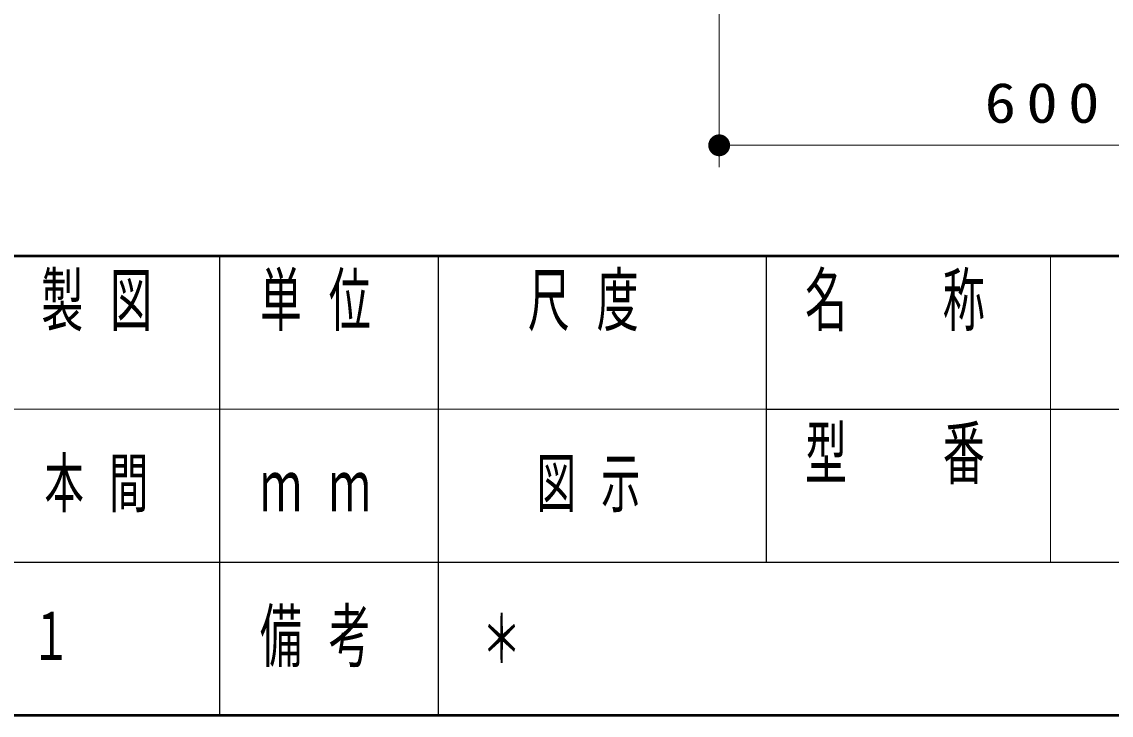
# Model space of a CAD drawing. Units: millimetres on the paper, scale 1:20. Extents: x 86 to 451, y 394 to 677.
# Drawn here: x 234.49 to 284.3, y 420 to 451.71 of the extents above; entities that cross this region are included whole.
import ezdxf
from ezdxf.enums import TextEntityAlignment as Align

# ---------------------------------------------------------------- set-up
doc = ezdxf.new("R2010")
doc.units = ezdxf.units.MM
doc.layers.add('1_20', color=7, linetype='Continuous', lineweight=25)
doc.layers.add('NAKAMURA図枠', color=7, linetype='Continuous', lineweight=13)
doc.layers.add('図面情報', color=7, linetype='Continuous')
doc.styles.add('ＭＳ ゴシック', font='')
doc.styles.get('ＭＳ ゴシック').set_extended_font_data('MS Gothic')

# ---------------------------------------------------------------- blocks, each defined once
blk = doc.blocks.new('filled_dot')
at = {"color": 0, "linetype": 'Continuous', "lineweight": -2, "const_width": 1.25}
blk.add_lwpolyline([(-0.625, 0, 1), (0.625, 0, 1)], format="xyb", close=True, dxfattribs=at)

msp = doc.modelspace()

# ---------------------------------------------------------------- linework, layer by layer
at = {"layer": '1_20', "lineweight": 13}
for p, q in [((266.376, 460.296), (266.376, 445.058)), ((296.376, 446.058), (266.376, 446.058))]:
    msp.add_line(p, q, dxfattribs=at)
at = {"layer": 'NAKAMURA図枠', "lineweight": 50}
for p, q in [((86.026, 441), (451.026, 441)), ((86.026, 420), (451.026, 420))]:
    msp.add_line(p, q, dxfattribs=at)
at = {"layer": 'NAKAMURA図枠', "color": 211, "lineweight": 25}
for p, q in [((243.526, 441), (243.526, 420)), ((253.526, 441), (253.526, 427)), ((268.526, 441), (268.526, 427)), ((268.526, 434), (381.026, 434)), ((213.526, 427), (451.026, 427))]:
    msp.add_line(p, q, dxfattribs=at)
at = {"layer": 'NAKAMURA図枠'}
for p, q in [((281.526, 441), (281.526, 427)), ((213.526, 434), (268.526, 434))]:
    msp.add_line(p, q, dxfattribs=at)
at = {"layer": 'NAKAMURA図枠', "lineweight": 25}
msp.add_line((253.526, 427), (253.526, 420), dxfattribs=at)

# ---------------------------------------------------------------- block references
at = {"layer": '1_20', "lineweight": 13, "xscale": 0.4, "yscale": 0.4}
msp.add_blockref('filled_dot', (266.376, 446.058), dxfattribs=at)

# ---------------------------------------------------------------- texts
at = {"layer": '1_20', "insert": (281.376, 447.058), "char_height": 1.833, "attachment_point": 8, "style": 'ＭＳ ゴシック'}
msp.add_mtext('\\T1.33;\\W1.15;600', dxfattribs=at)
at = {"layer": 'NAKAMURA図枠', "color": 4, "char_height": 2.346, "style": 'ＭＳ ゴシック'}
for s, insert, attachment_point in [('\\T1.64;\\W0.6;製図', (238.526, 440.167), 2), ('\\T1.64;\\W0.6;単位', (248.526, 440.167), 2), ('\\T1.64;\\W0.6;尺度', (260.776, 440.167), 2), ('\\T1.64;\\W0.6;名\u3000称', (275.026, 440.167), 2), ('\\T1.64;\\W0.6;型\u3000番', (275.026, 433.167), 2), ('\\T1.64;\\W0.6;ｍｍ', (248.526, 430.5), 5), ('\\T1.64;\\W0.6;備考', (248.526, 423.5), 5)]:
    msp.add_mtext(s, dxfattribs=dict(at, insert=insert, attachment_point=attachment_point))
at = {"layer": '図面情報', "style": 'ＭＳ ゴシック', "width": 0.6}
msp.add_text('＊', height=2.199, dxfattribs=at).set_placement((255.526, 423.5), align=Align.MIDDLE_LEFT)
at = {"layer": '図面情報', "char_height": 2.199, "attachment_point": 4, "style": 'ＭＳ ゴシック'}
for s, insert in [('\\T1.64;\\W0.6;本間', (235.526, 430.5)), ('\\T1.64;\\W0.6;図示', (258.026, 430.5)), ('\\T1.64;\\W0.6;１／１', (229.026, 423.5))]:
    msp.add_mtext(s, dxfattribs=dict(at, insert=insert))

doc.saveas('drawing.dxf')
